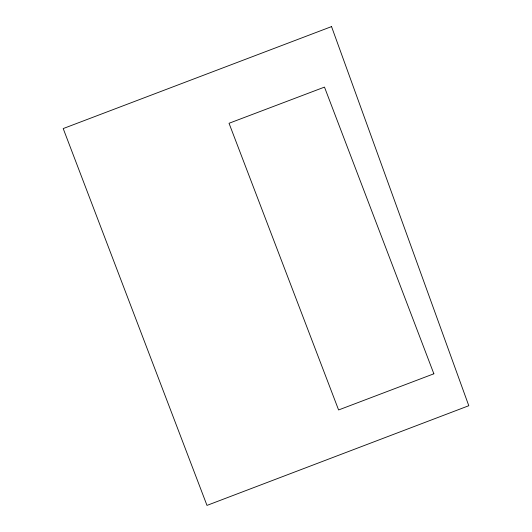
<?xml version="1.0" encoding="UTF-8"?>
<svg xmlns="http://www.w3.org/2000/svg" width="532" height="532" viewBox="0 0 532 532"><rect width="100%" height="100%" fill="white"/><g stroke="black" fill="none" stroke-linecap="round" stroke-linejoin="round"><path stroke-width="0.8" d="M331.542 26.6L63.208 128.571L206.988 505.4L468.792 405.723L331.542 26.6M433.866 373.79L338.598 409.959L229.039 123.278L324.48 87.108L433.866 373.79"/></g></svg>
